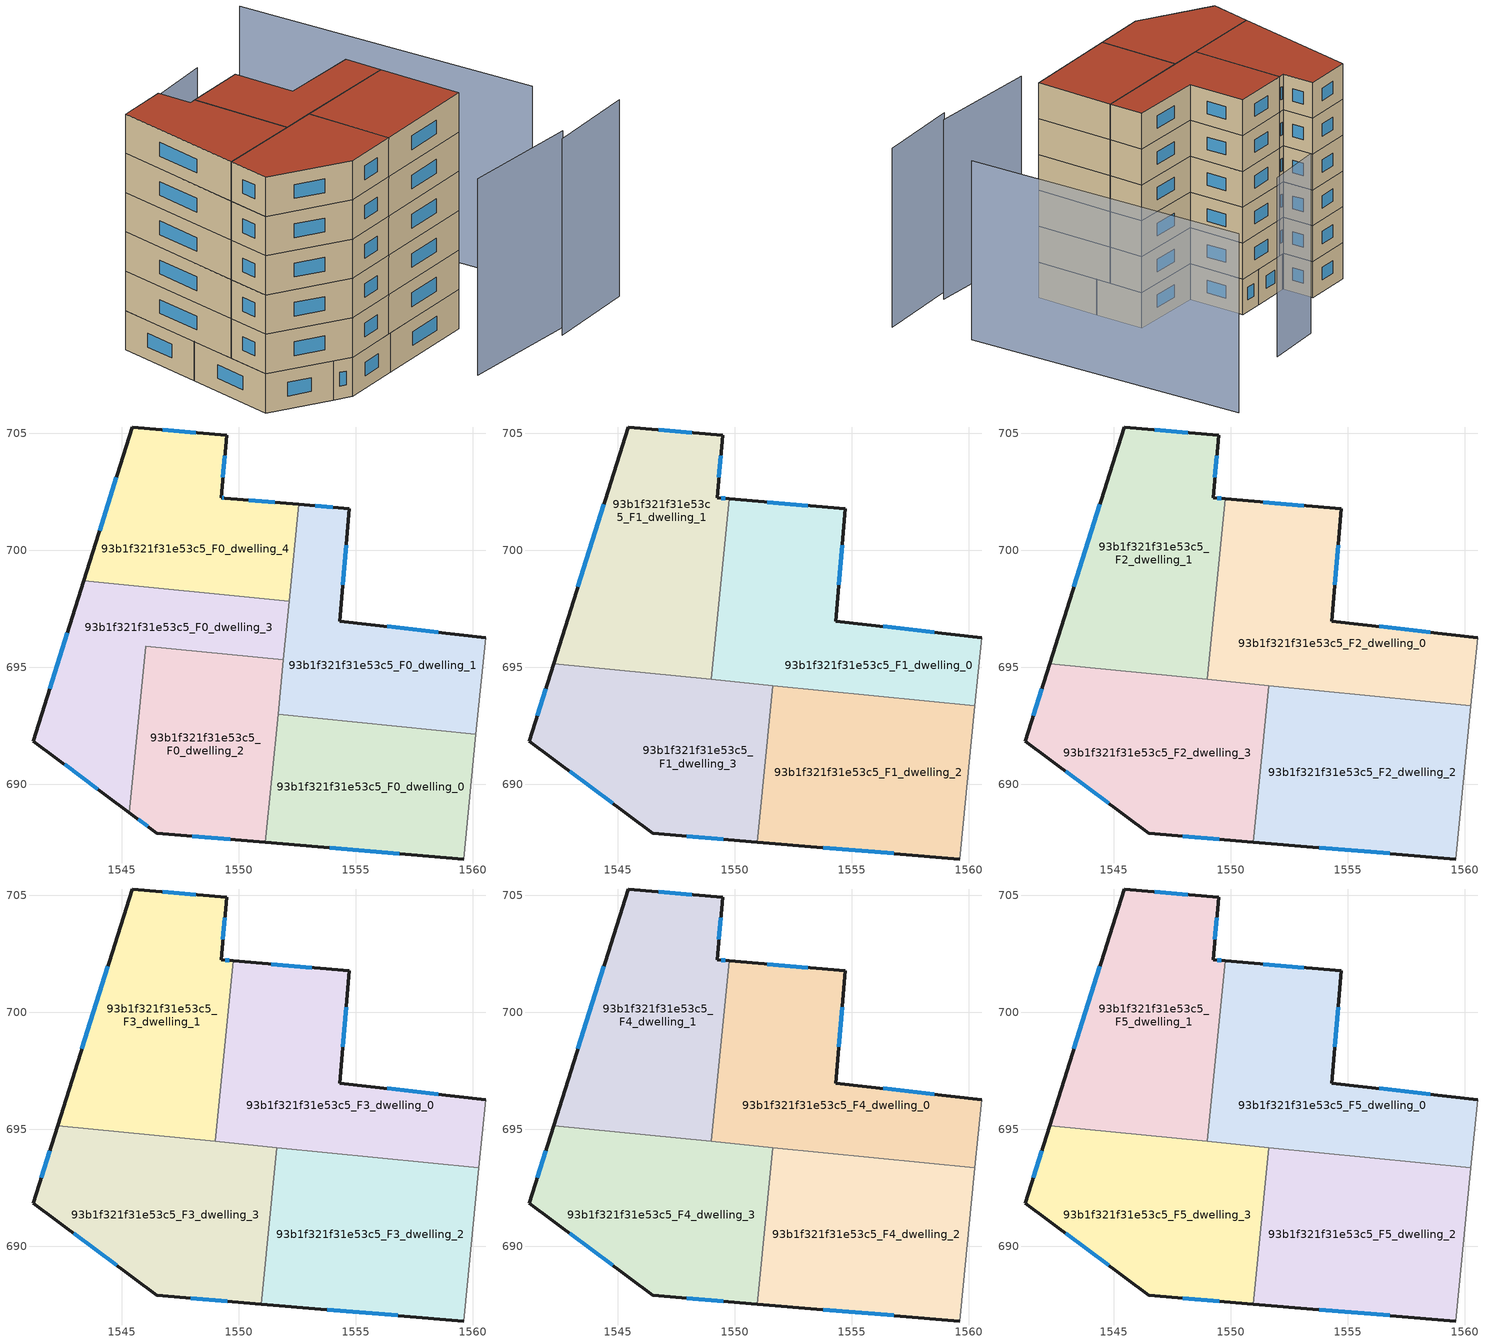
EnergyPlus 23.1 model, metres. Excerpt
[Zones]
93b1f321f31e53c5_F0_dwelling_0
 floor ground (EU_floor_Construction): 1560.13,692.15 1559.6,686.82 1551.13,687.53 1551.68,693 z0
 wall outside (EU_wall_Construction): 1551.13,687.53 1559.6,686.82 z0:3
 wall to 93b1f321f31e53c5_F0_dwelling_1 (EU_wall_Construction): 1560.13,692.15 1551.68,693 z0:3
 wall adiabatic (EU_wall_Construction): 1559.6,686.82 1560.13,692.15 z0:3
 wall to 93b1f321f31e53c5_F0_dwelling_2 (EU_wall_Construction): 1551.68,693 1551.13,687.53 z0:3
 window (EU_Window_Construction): 1553.89,687.3 1556.85,687.05 z0.98:2.02
 ceiling adiabatic (EU_roof_Construction): 1559.6,686.82 1560.13,692.15 1551.68,693 1551.13,687.53 z3
93b1f321f31e53c5_F0_dwelling_1
 floor ground (EU_floor_Construction): 1560.54,696.26 1560.13,692.15 1551.68,693 1552.57,701.96 1554.72,701.78 1554.3,696.99 z0
 wall outside (EU_wall_Construction): 1560.54,696.26 1554.3,696.99 1554.72,701.78 1552.57,701.96 z0:3
 wall adiabatic (EU_wall_Construction): 1560.13,692.15 1560.54,696.26 z0:3
 wall to 93b1f321f31e53c5_F0_dwelling_4 (EU_wall_Construction): 1552.57,701.96 1552.16,697.82 z0:3
 wall to 93b1f321f31e53c5_F0_dwelling_3 (EU_wall_Construction): 1552.16,697.83 1551.91,695.33 z0:3
 wall to 93b1f321f31e53c5_F0_dwelling_2 (EU_wall_Construction): 1551.91,695.33 1551.67,693 z0:3
 window (EU_Window_Construction): 1554.02,701.84 1553.27,701.9 / 1554.44,698.54 1554.59,700.22 / 1558.51,696.5 1556.33,696.75 z0.98:2.02
 ceiling adiabatic (EU_roof_Construction): 1560.13,692.15 1560.25,693.37 1551.8,694.21 1551.68,693 z3
93b1f321f31e53c5_F0_dwelling_2
 floor ground (EU_floor_Construction): 1551.91,695.33 1551.13,687.53 1546.49,687.92 1545.31,688.8 1546.02,695.91 z0
 wall outside (EU_wall_Construction): 1545.31,688.8 1546.49,687.92 1551.13,687.53 z0:3
 wall to 93b1f321f31e53c5_F0_dwelling_3 (EU_wall_Construction): 1551.91,695.33 1546.02,695.91 1545.31,688.8 z0:3
 window (EU_Window_Construction): 1545.69,688.51 1546.11,688.2 / 1548,687.79 1549.62,687.65 z0.98:2.02
93b1f321f31e53c5_F0_dwelling_3
 floor ground (EU_floor_Construction): 1552.16,697.83 1551.91,695.33 1546.02,695.91 1545.31,688.8 1541.22,691.86 1543.38,698.7 z0
 wall outside (EU_wall_Construction): 1543.38,698.7 1541.22,691.86 1545.31,688.8 z0:3
 wall to 93b1f321f31e53c5_F0_dwelling_4 (EU_wall_Construction): 1552.16,697.83 1543.38,698.7 z0:3
 window (EU_Window_Construction): 1542.55,690.86 1543.98,689.79 / 1542.68,696.47 1541.92,694.08 z0.98:2.02
93b1f321f31e53c5_F0_dwelling_4
 floor ground (EU_floor_Construction): 1549.48,704.92 1549.24,702.25 1549.4,702.24 1552.57,701.96 1552.16,697.83 1543.38,698.7 1545.44,705.28 z0
 wall outside (EU_wall_Construction): 1552.57,701.96 1549.4,702.24 1549.24,702.25 1549.48,704.92 1545.44,705.28 1543.38,698.7 z0:3
 window (EU_Window_Construction): 1551.54,702.05 1550.43,702.15 / 1544.77,703.14 1544.05,700.84 / 1548.17,705.04 1546.76,705.16 / 1549.32,703.12 1549.4,704.06 / 1549.35,702.25 1549.29,702.25 z0.98:2.02
93b1f321f31e53c5_F1_dwelling_0
 floor to 93b1f321f31e53c5_F0_dwelling_1 (EU_floor_Construction): 1560.54,696.26 1560.25,693.37 1551.8,694.21 1552.57,701.96 1554.72,701.78 1554.3,696.99 z3
 floor to 93b1f321f31e53c5_F0_dwelling_4 (EU_floor_Construction): 1552.57,701.96 1552.16,697.83 1549.35,698.1 1549.76,702.21 z3
 floor to 93b1f321f31e53c5_F0_dwelling_3 (EU_floor_Construction): 1552.16,697.83 1551.91,695.33 1549.1,695.6 1549.35,698.1 z3
 floor to 93b1f321f31e53c5_F0_dwelling_2 (EU_floor_Construction): 1551.91,695.33 1551.8,694.21 1548.99,694.49 1549.1,695.6 z3
 wall outside (EU_wall_Construction): 1560.54,696.26 1554.3,696.99 1554.72,701.78 1549.76,702.21 z3:6
 wall adiabatic (EU_wall_Construction): 1560.26,693.37 1560.54,696.26 z3:6
 wall to 93b1f321f31e53c5_F1_dwelling_1 (EU_wall_Construction): 1549.76,702.21 1548.99,694.49 z3:6
 wall to 93b1f321f31e53c5_F1_dwelling_2 (EU_wall_Construction): 1551.62,694.23 1560.26,693.37 z3:6
 wall to 93b1f321f31e53c5_F1_dwelling_3 (EU_wall_Construction): 1548.99,694.49 1551.62,694.23 z3:6
 window (EU_Window_Construction): 1553.11,701.92 1551.37,702.07 / 1554.44,698.54 1554.59,700.22 / 1558.51,696.5 1556.33,696.75 z3.98:5.02
93b1f321f31e53c5_F1_dwelling_1
 floor to 93b1f321f31e53c5_F0_dwelling_4 (EU_floor_Construction): 1549.48,704.92 1549.24,702.25 1549.4,702.24 1549.76,702.21 1549.35,698.1 1543.38,698.7 1545.44,705.28 z3
 floor to 93b1f321f31e53c5_F0_dwelling_3 (EU_floor_Construction): 1549.35,698.1 1549.1,695.6 1546.02,695.91 1545.91,694.79 1542.26,695.16 1543.38,698.7 z3
 floor to 93b1f321f31e53c5_F0_dwelling_2 (EU_floor_Construction): 1549.1,695.6 1548.99,694.49 1545.91,694.79 1546.02,695.91 z3
 wall outside (EU_wall_Construction): 1549.76,702.21 1549.24,702.25 1549.48,704.92 1545.44,705.28 1542.26,695.16 z3:6
 wall to 93b1f321f31e53c5_F1_dwelling_3 (EU_wall_Construction): 1542.26,695.16 1548.99,694.49 z3:6
 window (EU_Window_Construction): 1544.41,701.98 1543.3,698.45 / 1548.17,705.04 1546.76,705.16 / 1549.32,703.12 1549.4,704.06 / 1549.59,702.22 1549.41,702.24 z3.98:5.02
93b1f321f31e53c5_F1_dwelling_2
 floor to 93b1f321f31e53c5_F0_dwelling_2 (EU_floor_Construction): 1551.79,694.21 1551.13,687.53 1550.96,687.54 1551.62,694.23 z3
 floor adiabatic (EU_floor_Construction): 1560.26,693.37 1559.6,686.82 1550.96,687.54 1551.13,687.53 1551.79,694.21 z3
 wall outside (EU_wall_Construction): 1550.96,687.54 1559.6,686.82 z3:6
 wall to 93b1f321f31e53c5_F1_dwelling_3 (EU_wall_Construction): 1551.62,694.23 1550.96,687.54 z3:6
 wall adiabatic (EU_wall_Construction): 1559.6,686.82 1560.26,693.37 z3:6
 window (EU_Window_Construction): 1553.77,687.3 1556.79,687.05 z3.98:5.02
93b1f321f31e53c5_F1_dwelling_3
 floor to 93b1f321f31e53c5_F0_dwelling_2 (EU_floor_Construction): 1551.62,694.23 1550.96,687.54 1546.49,687.92 1545.31,688.8 1545.91,694.79 z3
 floor to 93b1f321f31e53c5_F0_dwelling_3 (EU_floor_Construction): 1545.91,694.79 1545.31,688.8 1541.22,691.86 1542.26,695.16 z3
 wall outside (EU_wall_Construction): 1542.26,695.16 1541.22,691.86 1546.49,687.92 1550.96,687.54 z3:6
 window (EU_Window_Construction): 1542.94,690.57 1544.78,689.2 / 1541.92,694.08 1541.56,692.93 / 1547.94,687.79 1549.5,687.66 z3.98:5.02
93b1f321f31e53c5_F2_dwelling_0
 floor to 93b1f321f31e53c5_F1_dwelling_0 (EU_floor_Construction): 1554.72,701.78 1554.3,696.99 1560.54,696.26 1560.26,693.37 1548.99,694.49 1549.76,702.21 z6
 wall outside (EU_wall_Construction): 1560.54,696.26 1554.3,696.99 1554.72,701.78 1549.76,702.21 z6:9
 wall adiabatic (EU_wall_Construction): 1560.26,693.37 1560.54,696.26 z6:9
 wall to 93b1f321f31e53c5_F2_dwelling_1 (EU_wall_Construction): 1549.76,702.21 1548.99,694.49 z6:9
 wall to 93b1f321f31e53c5_F2_dwelling_2 (EU_wall_Construction): 1551.62,694.23 1560.26,693.37 z6:9
 wall to 93b1f321f31e53c5_F2_dwelling_3 (EU_wall_Construction): 1548.99,694.49 1551.62,694.23 z6:9
 window (EU_Window_Construction): 1553.11,701.92 1551.37,702.07 / 1554.44,698.54 1554.59,700.22 / 1558.51,696.5 1556.33,696.75 z6.98:8.02
93b1f321f31e53c5_F2_dwelling_1
 floor to 93b1f321f31e53c5_F1_dwelling_1 (EU_floor_Construction): 1549.48,704.92 1549.24,702.25 1549.76,702.21 1548.99,694.49 1542.26,695.16 1545.44,705.28 z6
 wall outside (EU_wall_Construction): 1549.76,702.21 1549.24,702.25 1549.48,704.92 1545.44,705.28 1542.26,695.16 z6:9
 wall to 93b1f321f31e53c5_F2_dwelling_3 (EU_wall_Construction): 1542.26,695.16 1548.99,694.49 z6:9
 window (EU_Window_Construction): 1544.41,701.98 1543.3,698.45 / 1548.17,705.04 1546.76,705.16 / 1549.32,703.12 1549.4,704.06 / 1549.59,702.22 1549.41,702.24 z6.98:8.02
93b1f321f31e53c5_F2_dwelling_2
 floor to 93b1f321f31e53c5_F1_dwelling_2 (EU_floor_Construction): 1560.26,693.37 1559.6,686.82 1550.96,687.54 1551.62,694.23 z6
 wall outside (EU_wall_Construction): 1550.96,687.54 1559.6,686.82 z6:9
 wall to 93b1f321f31e53c5_F2_dwelling_3 (EU_wall_Construction): 1551.62,694.23 1550.96,687.54 z6:9
 wall adiabatic (EU_wall_Construction): 1559.6,686.82 1560.26,693.37 z6:9
 window (EU_Window_Construction): 1553.77,687.3 1556.79,687.05 z6.98:8.02
93b1f321f31e53c5_F2_dwelling_3
 floor to 93b1f321f31e53c5_F1_dwelling_3 (EU_floor_Construction): 1551.62,694.23 1550.96,687.54 1546.49,687.92 1541.22,691.86 1542.26,695.16 z6
 wall outside (EU_wall_Construction): 1542.26,695.16 1541.22,691.86 1546.49,687.92 1550.96,687.54 z6:9
 window (EU_Window_Construction): 1542.94,690.57 1544.78,689.2 / 1541.92,694.08 1541.56,692.93 / 1547.94,687.79 1549.5,687.66 z6.98:8.02
93b1f321f31e53c5_F3_dwelling_0
 floor to 93b1f321f31e53c5_F2_dwelling_0 (EU_floor_Construction): 1554.72,701.78 1554.3,696.99 1560.54,696.26 1560.26,693.37 1548.99,694.49 1549.76,702.21 z9
 wall outside (EU_wall_Construction): 1560.54,696.26 1554.3,696.99 1554.72,701.78 1549.76,702.21 z9:12
 wall adiabatic (EU_wall_Construction): 1560.26,693.37 1560.54,696.26 z9:12
 wall to 93b1f321f31e53c5_F3_dwelling_1 (EU_wall_Construction): 1549.76,702.21 1548.99,694.49 z9:12
 wall to 93b1f321f31e53c5_F3_dwelling_2 (EU_wall_Construction): 1551.62,694.23 1560.26,693.37 z9:12
 wall to 93b1f321f31e53c5_F3_dwelling_3 (EU_wall_Construction): 1548.99,694.49 1551.62,694.23 z9:12
 window (EU_Window_Construction): 1553.11,701.92 1551.37,702.07 / 1554.44,698.54 1554.59,700.22 / 1558.51,696.5 1556.33,696.75 z9.98:11.02
93b1f321f31e53c5_F3_dwelling_1
 floor to 93b1f321f31e53c5_F2_dwelling_1 (EU_floor_Construction): 1549.48,704.92 1549.24,702.25 1549.76,702.21 1548.99,694.49 1542.26,695.16 1545.44,705.28 z9
 wall outside (EU_wall_Construction): 1549.76,702.21 1549.24,702.25 1549.48,704.92 1545.44,705.28 1542.26,695.16 z9:12
 wall to 93b1f321f31e53c5_F3_dwelling_3 (EU_wall_Construction): 1542.26,695.16 1548.99,694.49 z9:12
 window (EU_Window_Construction): 1544.41,701.98 1543.3,698.45 / 1548.17,705.04 1546.76,705.16 / 1549.32,703.12 1549.4,704.06 / 1549.59,702.22 1549.41,702.24 z9.98:11.02
93b1f321f31e53c5_F3_dwelling_2
 floor to 93b1f321f31e53c5_F2_dwelling_2 (EU_floor_Construction): 1560.26,693.37 1559.6,686.82 1550.96,687.54 1551.62,694.23 z9
 wall outside (EU_wall_Construction): 1550.96,687.54 1559.6,686.82 z9:12
 wall to 93b1f321f31e53c5_F3_dwelling_3 (EU_wall_Construction): 1551.62,694.23 1550.96,687.54 z9:12
 wall adiabatic (EU_wall_Construction): 1559.6,686.82 1560.26,693.37 z9:12
 window (EU_Window_Construction): 1553.77,687.3 1556.79,687.05 z9.98:11.02
93b1f321f31e53c5_F3_dwelling_3
 floor to 93b1f321f31e53c5_F2_dwelling_3 (EU_floor_Construction): 1551.62,694.23 1550.96,687.54 1546.49,687.92 1541.22,691.86 1542.26,695.16 z9
 wall outside (EU_wall_Construction): 1542.26,695.16 1541.22,691.86 1546.49,687.92 1550.96,687.54 z9:12
 window (EU_Window_Construction): 1542.94,690.57 1544.78,689.2 / 1541.92,694.08 1541.56,692.93 / 1547.94,687.79 1549.5,687.66 z9.98:11.02
93b1f321f31e53c5_F4_dwelling_0
 floor to 93b1f321f31e53c5_F3_dwelling_0 (EU_floor_Construction): 1554.72,701.78 1554.3,696.99 1560.54,696.26 1560.26,693.37 1548.99,694.49 1549.76,702.21 z12
 wall outside (EU_wall_Construction): 1560.54,696.26 1554.3,696.99 1554.72,701.78 1549.76,702.21 z12:15
 wall adiabatic (EU_wall_Construction): 1560.26,693.37 1560.54,696.26 z12:15
 wall to 93b1f321f31e53c5_F4_dwelling_1 (EU_wall_Construction): 1549.76,702.21 1548.99,694.49 z12:15
 wall to 93b1f321f31e53c5_F4_dwelling_2 (EU_wall_Construction): 1551.62,694.23 1560.26,693.37 z12:15
 wall to 93b1f321f31e53c5_F4_dwelling_3 (EU_wall_Construction): 1548.99,694.49 1551.62,694.23 z12:15
 window (EU_Window_Construction): 1553.11,701.92 1551.37,702.07 / 1554.44,698.54 1554.59,700.22 / 1558.51,696.5 1556.33,696.75 z12.98:14.02
93b1f321f31e53c5_F4_dwelling_1
 floor to 93b1f321f31e53c5_F3_dwelling_1 (EU_floor_Construction): 1549.48,704.92 1549.24,702.25 1549.76,702.21 1548.99,694.49 1542.26,695.16 1545.44,705.28 z12
 wall outside (EU_wall_Construction): 1549.76,702.21 1549.24,702.25 1549.48,704.92 1545.44,705.28 1542.26,695.16 z12:15
 wall to 93b1f321f31e53c5_F4_dwelling_3 (EU_wall_Construction): 1542.26,695.16 1548.99,694.49 z12:15
 window (EU_Window_Construction): 1544.41,701.98 1543.3,698.45 / 1548.17,705.04 1546.76,705.16 / 1549.32,703.12 1549.4,704.06 / 1549.59,702.22 1549.41,702.24 z12.98:14.02
93b1f321f31e53c5_F4_dwelling_2
 floor to 93b1f321f31e53c5_F3_dwelling_2 (EU_floor_Construction): 1560.26,693.37 1559.6,686.82 1550.96,687.54 1551.62,694.23 z12
 wall outside (EU_wall_Construction): 1550.96,687.54 1559.6,686.82 z12:15
 wall to 93b1f321f31e53c5_F4_dwelling_3 (EU_wall_Construction): 1551.62,694.23 1550.96,687.54 z12:15
 wall adiabatic (EU_wall_Construction): 1559.6,686.82 1560.26,693.37 z12:15
 window (EU_Window_Construction): 1553.77,687.3 1556.79,687.05 z12.98:14.02
93b1f321f31e53c5_F4_dwelling_3
 floor to 93b1f321f31e53c5_F3_dwelling_3 (EU_floor_Construction): 1551.62,694.23 1550.96,687.54 1546.49,687.92 1541.22,691.86 1542.26,695.16 z12
 wall outside (EU_wall_Construction): 1542.26,695.16 1541.22,691.86 1546.49,687.92 1550.96,687.54 z12:15
 window (EU_Window_Construction): 1542.94,690.57 1544.78,689.2 / 1541.92,694.08 1541.56,692.93 / 1547.94,687.79 1549.5,687.66 z12.98:14.02
93b1f321f31e53c5_F5_dwelling_0
 floor to 93b1f321f31e53c5_F4_dwelling_0 (EU_floor_Construction): 1554.72,701.78 1554.3,696.99 1560.54,696.26 1560.26,693.37 1548.99,694.49 1549.76,702.21 z15
 wall outside (EU_wall_Construction): 1560.54,696.26 1554.3,696.99 1554.72,701.78 1549.76,702.21 z15:18
 wall adiabatic (EU_wall_Construction): 1560.26,693.37 1560.54,696.26 z15:18
 wall to 93b1f321f31e53c5_F5_dwelling_1 (EU_wall_Construction): 1549.76,702.21 1548.99,694.49 z15:18
 wall to 93b1f321f31e53c5_F5_dwelling_2 (EU_wall_Construction): 1551.62,694.23 1560.26,693.37 z15:18
 wall to 93b1f321f31e53c5_F5_dwelling_3 (EU_wall_Construction): 1548.99,694.49 1551.62,694.23 z15:18
 window (EU_Window_Construction): 1553.11,701.92 1551.37,702.07 / 1554.44,698.54 1554.59,700.22 / 1558.51,696.5 1556.33,696.75 z15.98:17.02
 roof outside (EU_roof_Construction): 1560.26,693.37 1560.54,696.26 1554.3,696.99 1554.72,701.78 1549.76,702.21 1548.99,694.49 z18
93b1f321f31e53c5_F5_dwelling_1
 floor to 93b1f321f31e53c5_F4_dwelling_1 (EU_floor_Construction): 1549.48,704.92 1549.24,702.25 1549.76,702.21 1548.99,694.49 1542.26,695.16 1545.44,705.28 z15
 wall outside (EU_wall_Construction): 1549.76,702.21 1549.24,702.25 1549.48,704.92 1545.44,705.28 1542.26,695.16 z15:18
 wall to 93b1f321f31e53c5_F5_dwelling_3 (EU_wall_Construction): 1542.26,695.16 1548.99,694.49 z15:18
 window (EU_Window_Construction): 1544.41,701.98 1543.3,698.45 / 1548.17,705.04 1546.76,705.16 / 1549.32,703.12 1549.4,704.06 / 1549.59,702.22 1549.41,702.24 z15.98:17.02
 roof outside (EU_roof_Construction): 1548.99,694.49 1549.76,702.21 1549.24,702.25 1549.48,704.92 1545.44,705.28 1542.26,695.16 z18
93b1f321f31e53c5_F5_dwelling_2
 floor to 93b1f321f31e53c5_F4_dwelling_2 (EU_floor_Construction): 1560.26,693.37 1559.6,686.82 1550.96,687.54 1551.62,694.23 z15
 wall outside (EU_wall_Construction): 1550.96,687.54 1559.6,686.82 z15:18
 wall to 93b1f321f31e53c5_F5_dwelling_3 (EU_wall_Construction): 1551.62,694.23 1550.96,687.54 z15:18
 wall adiabatic (EU_wall_Construction): 1559.6,686.82 1560.26,693.37 z15:18
 window (EU_Window_Construction): 1553.77,687.3 1556.79,687.05 z15.98:17.02
 roof outside (EU_roof_Construction): 1559.6,686.82 1560.26,693.37 1551.62,694.23 1550.96,687.54 z18
93b1f321f31e53c5_F5_dwelling_3
 floor to 93b1f321f31e53c5_F4_dwelling_3 (EU_floor_Construction): 1551.62,694.23 1550.96,687.54 1546.49,687.92 1541.22,691.86 1542.26,695.16 z15
 wall outside (EU_wall_Construction): 1542.26,695.16 1541.22,691.86 1546.49,687.92 1550.96,687.54 z15:18
 window (EU_Window_Construction): 1542.94,690.57 1544.78,689.2 / 1541.92,694.08 1541.56,692.93 / 1547.94,687.79 1549.5,687.66 z15.98:17.02
 roof outside (EU_roof_Construction): 1550.96,687.54 1551.62,694.23 1542.26,695.16 1541.22,691.86 1546.49,687.92 z18
shading: 1562.15,680.06 1569.54,679.67 / 1553.67,682.03 1563.28,680.64 / 1568.53,685.96 1570.07,709.94 / 1559.96,707.68 1555.05,707.84 z0:15
[Building]
EU S2 Campaign: North Axis=0; Terrain=City; Solar Distribution=FullExterior
[Site:Location]
Bologna: Latitude=44.5; Longitude=11.25; Time Zone=1; Elevation=37
[SizingPeriod:WeatherFileDays]
AnnualSizingPeriod: Begin Month=1; Begin Day of Month=1; End Month=12; End Day of Month=31; Day of Week for Start Day=Monday; Use Weather File Daylight Saving Period=No; Use Weather File Rain and Snow Indicators=No
[MATERIAL]
EU_InternalMass_Material: Roughness=MediumRough; Thickness=0.1; Conductivity=1; Density=1800; Specific Heat=900; Thermal Absorptance=0.9; Solar Absorptance=0.7; Visible Absorptance=0.7
[MATERIAL:NOMASS] Roughness=MediumRough; Thermal Absorptance=0.9; Solar Absorptance=0.7; Visible Absorptance=0.7
Name | Thermal Resistance
EU_wall_NoMass | 0.905828
EU_roof_NoMass | 0.37593
EU_floor_NoMass | 0.67114
[WINDOWMATERIAL:SIMPLEGLAZINGSYSTEM]
EU_Window_SimpleGlazing: UFactor=4.52486; Solar Heat Gain Coefficient=0.85; Visible Transmittance=0.85
[CONSTRUCTION]
EU_wall_Construction: EU_wall_NoMass
EU_roof_Construction: EU_roof_NoMass
EU_floor_Construction: EU_floor_NoMass
EU_Window_Construction: EU_Window_SimpleGlazing
EU_InternalMass_Construction: EU_InternalMass_Material
[ZONE] Type=1; Multiplier=1; Ceiling Height=autocalculate; Floor Area=autocalculate; Part of Total Floor Area=Yes
Name | Volume
93b1f321f31e53c5_F0_dwelling_0 | 138.496
93b1f321f31e53c5_F1_dwelling_0; 93b1f321f31e53c5_F2_dwelling_0; 93b1f321f31e53c5_F3_dwelling_0; 93b1f321f31e53c5_F4_dwelling_0; 93b1f321f31e53c5_F5_dwelling_0 | 173.102
93b1f321f31e53c5_F0_dwelling_1 | 138.478
93b1f321f31e53c5_F1_dwelling_1; 93b1f321f31e53c5_F2_dwelling_1; 93b1f321f31e53c5_F3_dwelling_1; 93b1f321f31e53c5_F4_dwelling_1; 93b1f321f31e53c5_F5_dwelling_1; 93b1f321f31e53c5_F1_dwelling_2; 93b1f321f31e53c5_F2_dwelling_2; 93b1f321f31e53c5_F3_dwelling_2; 93b1f321f31e53c5_F4_dwelling_2; 93b1f321f31e53c5_F5_dwelling_2 | 173.126
93b1f321f31e53c5_F0_dwelling_2; 93b1f321f31e53c5_F0_dwelling_3 | 138.483
93b1f321f31e53c5_F1_dwelling_3; 93b1f321f31e53c5_F2_dwelling_3; 93b1f321f31e53c5_F3_dwelling_3; 93b1f321f31e53c5_F4_dwelling_3; 93b1f321f31e53c5_F5_dwelling_3 | 173.11
93b1f321f31e53c5_F0_dwelling_4 | 138.497
[INTERNALMASS] Construction=EU_InternalMass_Construction
Name | Zone or ZoneList | Surface Area
93b1f321f31e53c5_F0_dwelling_0_EU_InternalMass | 93b1f321f31e53c5_F0_dwelling_0 | 46.1651
93b1f321f31e53c5_F0_dwelling_1_EU_InternalMass | 93b1f321f31e53c5_F0_dwelling_1 | 46.1627
93b1f321f31e53c5_F0_dwelling_2_EU_InternalMass | 93b1f321f31e53c5_F0_dwelling_2 | 46.1601
93b1f321f31e53c5_F0_dwelling_3_EU_InternalMass | 93b1f321f31e53c5_F0_dwelling_3 | 46.1613
93b1f321f31e53c5_F0_dwelling_4_EU_InternalMass | 93b1f321f31e53c5_F0_dwelling_4 | 46.1664
93b1f321f31e53c5_F1_dwelling_0_EU_InternalMass | 93b1f321f31e53c5_F1_dwelling_0 | 57.7007
93b1f321f31e53c5_F1_dwelling_1_EU_InternalMass | 93b1f321f31e53c5_F1_dwelling_1 | 57.709
93b1f321f31e53c5_F1_dwelling_2_EU_InternalMass | 93b1f321f31e53c5_F1_dwelling_2 | 57.709
93b1f321f31e53c5_F1_dwelling_3_EU_InternalMass | 93b1f321f31e53c5_F1_dwelling_3 | 57.706
93b1f321f31e53c5_F2_dwelling_0_EU_InternalMass | 93b1f321f31e53c5_F2_dwelling_0 | 57.7007
93b1f321f31e53c5_F2_dwelling_1_EU_InternalMass | 93b1f321f31e53c5_F2_dwelling_1 | 57.709
93b1f321f31e53c5_F2_dwelling_2_EU_InternalMass | 93b1f321f31e53c5_F2_dwelling_2 | 57.709
93b1f321f31e53c5_F2_dwelling_3_EU_InternalMass | 93b1f321f31e53c5_F2_dwelling_3 | 57.706
93b1f321f31e53c5_F3_dwelling_0_EU_InternalMass | 93b1f321f31e53c5_F3_dwelling_0 | 57.7007
93b1f321f31e53c5_F3_dwelling_1_EU_InternalMass | 93b1f321f31e53c5_F3_dwelling_1 | 57.709
93b1f321f31e53c5_F3_dwelling_2_EU_InternalMass | 93b1f321f31e53c5_F3_dwelling_2 | 57.709
93b1f321f31e53c5_F3_dwelling_3_EU_InternalMass | 93b1f321f31e53c5_F3_dwelling_3 | 57.706
93b1f321f31e53c5_F4_dwelling_0_EU_InternalMass | 93b1f321f31e53c5_F4_dwelling_0 | 57.7007
93b1f321f31e53c5_F4_dwelling_1_EU_InternalMass | 93b1f321f31e53c5_F4_dwelling_1 | 57.709
93b1f321f31e53c5_F4_dwelling_2_EU_InternalMass | 93b1f321f31e53c5_F4_dwelling_2 | 57.709
93b1f321f31e53c5_F4_dwelling_3_EU_InternalMass | 93b1f321f31e53c5_F4_dwelling_3 | 57.706
93b1f321f31e53c5_F5_dwelling_0_EU_InternalMass | 93b1f321f31e53c5_F5_dwelling_0 | 57.7007
93b1f321f31e53c5_F5_dwelling_1_EU_InternalMass | 93b1f321f31e53c5_F5_dwelling_1 | 57.709
93b1f321f31e53c5_F5_dwelling_2_EU_InternalMass | 93b1f321f31e53c5_F5_dwelling_2 | 57.709
93b1f321f31e53c5_F5_dwelling_3_EU_InternalMass | 93b1f321f31e53c5_F5_dwelling_3 | 57.706
[OTHEREQUIPMENT] Fuel Type=Electricity; Design Level Calculation Method=Watts/Area; Power per Zone Floor Area=1; Fraction Latent=0; Fraction Radiant=0; Fraction Lost=0; Carbon Dioxide Generation Rate=0; EndUse Subcategory=EU_Step8_InternalGains
Name | Zone or ZoneList or Space or SpaceList | Schedule
EU_Step8_InternalGain_93b1f321f31e53c5_F0_dwelling_0_f000 | 93b1f321f31e53c5_F0_dwelling_0 | EU_Step8_GainSchedule_93b1f321f31e53c5_F0_dwelling_0_f000
EU_Step8_InternalGain_93b1f321f31e53c5_F0_dwelling_1_f000 | 93b1f321f31e53c5_F0_dwelling_1 | EU_Step8_GainSchedule_93b1f321f31e53c5_F0_dwelling_1_f000
EU_Step8_InternalGain_93b1f321f31e53c5_F0_dwelling_2_f000 | 93b1f321f31e53c5_F0_dwelling_2 | EU_Step8_GainSchedule_93b1f321f31e53c5_F0_dwelling_2_f000
EU_Step8_InternalGain_93b1f321f31e53c5_F0_dwelling_3_f000 | 93b1f321f31e53c5_F0_dwelling_3 | EU_Step8_GainSchedule_93b1f321f31e53c5_F0_dwelling_3_f000
EU_Step8_InternalGain_93b1f321f31e53c5_F0_dwelling_4_f000 | 93b1f321f31e53c5_F0_dwelling_4 | EU_Step8_GainSchedule_93b1f321f31e53c5_F0_dwelling_4_f000
EU_Step8_InternalGain_93b1f321f31e53c5_F1_dwelling_0_f000 | 93b1f321f31e53c5_F1_dwelling_0 | EU_Step8_GainSchedule_93b1f321f31e53c5_F1_dwelling_0_f000
EU_Step8_InternalGain_93b1f321f31e53c5_F1_dwelling_1_f000 | 93b1f321f31e53c5_F1_dwelling_1 | EU_Step8_GainSchedule_93b1f321f31e53c5_F1_dwelling_1_f000
EU_Step8_InternalGain_93b1f321f31e53c5_F1_dwelling_2_f000 | 93b1f321f31e53c5_F1_dwelling_2 | EU_Step8_GainSchedule_93b1f321f31e53c5_F1_dwelling_2_f000
EU_Step8_InternalGain_93b1f321f31e53c5_F1_dwelling_3_f000 | 93b1f321f31e53c5_F1_dwelling_3 | EU_Step8_GainSchedule_93b1f321f31e53c5_F1_dwelling_3_f000
EU_Step8_InternalGain_93b1f321f31e53c5_F2_dwelling_0_f000 | 93b1f321f31e53c5_F2_dwelling_0 | EU_Step8_GainSchedule_93b1f321f31e53c5_F2_dwelling_0_f000
EU_Step8_InternalGain_93b1f321f31e53c5_F2_dwelling_1_f000 | 93b1f321f31e53c5_F2_dwelling_1 | EU_Step8_GainSchedule_93b1f321f31e53c5_F2_dwelling_1_f000
EU_Step8_InternalGain_93b1f321f31e53c5_F2_dwelling_2_f000 | 93b1f321f31e53c5_F2_dwelling_2 | EU_Step8_GainSchedule_93b1f321f31e53c5_F2_dwelling_2_f000
EU_Step8_InternalGain_93b1f321f31e53c5_F2_dwelling_3_f000 | 93b1f321f31e53c5_F2_dwelling_3 | EU_Step8_GainSchedule_93b1f321f31e53c5_F2_dwelling_3_f000
EU_Step8_InternalGain_93b1f321f31e53c5_F3_dwelling_0_f000 | 93b1f321f31e53c5_F3_dwelling_0 | EU_Step8_GainSchedule_93b1f321f31e53c5_F3_dwelling_0_f000
EU_Step8_InternalGain_93b1f321f31e53c5_F3_dwelling_1_f000 | 93b1f321f31e53c5_F3_dwelling_1 | EU_Step8_GainSchedule_93b1f321f31e53c5_F3_dwelling_1_f000
EU_Step8_InternalGain_93b1f321f31e53c5_F3_dwelling_2_f000 | 93b1f321f31e53c5_F3_dwelling_2 | EU_Step8_GainSchedule_93b1f321f31e53c5_F3_dwelling_2_f000
EU_Step8_InternalGain_93b1f321f31e53c5_F3_dwelling_3_f000 | 93b1f321f31e53c5_F3_dwelling_3 | EU_Step8_GainSchedule_93b1f321f31e53c5_F3_dwelling_3_f000
EU_Step8_InternalGain_93b1f321f31e53c5_F4_dwelling_0_f000 | 93b1f321f31e53c5_F4_dwelling_0 | EU_Step8_GainSchedule_93b1f321f31e53c5_F4_dwelling_0_f000
EU_Step8_InternalGain_93b1f321f31e53c5_F4_dwelling_1_f000 | 93b1f321f31e53c5_F4_dwelling_1 | EU_Step8_GainSchedule_93b1f321f31e53c5_F4_dwelling_1_f000
EU_Step8_InternalGain_93b1f321f31e53c5_F4_dwelling_2_f000 | 93b1f321f31e53c5_F4_dwelling_2 | EU_Step8_GainSchedule_93b1f321f31e53c5_F4_dwelling_2_f000
EU_Step8_InternalGain_93b1f321f31e53c5_F4_dwelling_3_f000 | 93b1f321f31e53c5_F4_dwelling_3 | EU_Step8_GainSchedule_93b1f321f31e53c5_F4_dwelling_3_f000
EU_Step8_InternalGain_93b1f321f31e53c5_F5_dwelling_0_f000 | 93b1f321f31e53c5_F5_dwelling_0 | EU_Step8_GainSchedule_93b1f321f31e53c5_F5_dwelling_0_f000
EU_Step8_InternalGain_93b1f321f31e53c5_F5_dwelling_1_f000 | 93b1f321f31e53c5_F5_dwelling_1 | EU_Step8_GainSchedule_93b1f321f31e53c5_F5_dwelling_1_f000
EU_Step8_InternalGain_93b1f321f31e53c5_F5_dwelling_2_f000 | 93b1f321f31e53c5_F5_dwelling_2 | EU_Step8_GainSchedule_93b1f321f31e53c5_F5_dwelling_2_f000
EU_Step8_InternalGain_93b1f321f31e53c5_F5_dwelling_3_f000 | 93b1f321f31e53c5_F5_dwelling_3 | EU_Step8_GainSchedule_93b1f321f31e53c5_F5_dwelling_3_f000
[ZONEVENTILATION:DESIGNFLOWRATE] Schedule=EU_AlwaysOn; Design Flow Rate Calculation Method=AirChanges/Hour; Air Changes per Hour=0.73129; Ventilation Type=Natural; Fan Pressure Rise=0; Fan Total Efficiency=1; Constant Term Coefficient=1; Temperature Term Coefficient=0; Velocity Term Coefficient=0; Velocity Squared Term Coefficient=0; Minimum Indoor Temperature=-100; Maximum Indoor Temperature=100; Delta Temperature=-100; Minimum Outdoor Temperature=-100; Maximum Outdoor Temperature=100; Maximum Wind Speed=40
Name | Zone or ZoneList or Space or SpaceList
EU_ConstantAir_93b1f321f31e53c5_F0_dwelling_0 | 93b1f321f31e53c5_F0_dwelling_0
EU_ConstantAir_93b1f321f31e53c5_F0_dwelling_1 | 93b1f321f31e53c5_F0_dwelling_1
EU_ConstantAir_93b1f321f31e53c5_F0_dwelling_2 | 93b1f321f31e53c5_F0_dwelling_2
EU_ConstantAir_93b1f321f31e53c5_F0_dwelling_3 | 93b1f321f31e53c5_F0_dwelling_3
EU_ConstantAir_93b1f321f31e53c5_F0_dwelling_4 | 93b1f321f31e53c5_F0_dwelling_4
EU_ConstantAir_93b1f321f31e53c5_F1_dwelling_0 | 93b1f321f31e53c5_F1_dwelling_0
EU_ConstantAir_93b1f321f31e53c5_F1_dwelling_1 | 93b1f321f31e53c5_F1_dwelling_1
EU_ConstantAir_93b1f321f31e53c5_F1_dwelling_2 | 93b1f321f31e53c5_F1_dwelling_2
EU_ConstantAir_93b1f321f31e53c5_F1_dwelling_3 | 93b1f321f31e53c5_F1_dwelling_3
EU_ConstantAir_93b1f321f31e53c5_F2_dwelling_0 | 93b1f321f31e53c5_F2_dwelling_0
EU_ConstantAir_93b1f321f31e53c5_F2_dwelling_1 | 93b1f321f31e53c5_F2_dwelling_1
EU_ConstantAir_93b1f321f31e53c5_F2_dwelling_2 | 93b1f321f31e53c5_F2_dwelling_2
EU_ConstantAir_93b1f321f31e53c5_F2_dwelling_3 | 93b1f321f31e53c5_F2_dwelling_3
EU_ConstantAir_93b1f321f31e53c5_F3_dwelling_0 | 93b1f321f31e53c5_F3_dwelling_0
EU_ConstantAir_93b1f321f31e53c5_F3_dwelling_1 | 93b1f321f31e53c5_F3_dwelling_1
EU_ConstantAir_93b1f321f31e53c5_F3_dwelling_2 | 93b1f321f31e53c5_F3_dwelling_2
EU_ConstantAir_93b1f321f31e53c5_F3_dwelling_3 | 93b1f321f31e53c5_F3_dwelling_3
EU_ConstantAir_93b1f321f31e53c5_F4_dwelling_0 | 93b1f321f31e53c5_F4_dwelling_0
EU_ConstantAir_93b1f321f31e53c5_F4_dwelling_1 | 93b1f321f31e53c5_F4_dwelling_1
EU_ConstantAir_93b1f321f31e53c5_F4_dwelling_2 | 93b1f321f31e53c5_F4_dwelling_2
EU_ConstantAir_93b1f321f31e53c5_F4_dwelling_3 | 93b1f321f31e53c5_F4_dwelling_3
EU_ConstantAir_93b1f321f31e53c5_F5_dwelling_0 | 93b1f321f31e53c5_F5_dwelling_0
EU_ConstantAir_93b1f321f31e53c5_F5_dwelling_1 | 93b1f321f31e53c5_F5_dwelling_1
EU_ConstantAir_93b1f321f31e53c5_F5_dwelling_2 | 93b1f321f31e53c5_F5_dwelling_2
EU_ConstantAir_93b1f321f31e53c5_F5_dwelling_3 | 93b1f321f31e53c5_F5_dwelling_3
[HVACTEMPLATE:THERMOSTAT] Constant Heating Setpoint=20; Constant Cooling Setpoint=50
EU_HeatOnly_93b1f321f31e53c5_F0_dwelling_0; EU_HeatOnly_93b1f321f31e53c5_F0_dwelling_1; EU_HeatOnly_93b1f321f31e53c5_F0_dwelling_2; EU_HeatOnly_93b1f321f31e53c5_F0_dwelling_3; EU_HeatOnly_93b1f321f31e53c5_F0_dwelling_4; EU_HeatOnly_93b1f321f31e53c5_F1_dwelling_0; EU_HeatOnly_93b1f321f31e53c5_F1_dwelling_1; EU_HeatOnly_93b1f321f31e53c5_F1_dwelling_2; EU_HeatOnly_93b1f321f31e53c5_F1_dwelling_3; EU_HeatOnly_93b1f321f31e53c5_F2_dwelling_0; EU_HeatOnly_93b1f321f31e53c5_F2_dwelling_1; EU_HeatOnly_93b1f321f31e53c5_F2_dwelling_2; EU_HeatOnly_93b1f321f31e53c5_F2_dwelling_3; EU_HeatOnly_93b1f321f31e53c5_F3_dwelling_0; EU_HeatOnly_93b1f321f31e53c5_F3_dwelling_1; EU_HeatOnly_93b1f321f31e53c5_F3_dwelling_2; EU_HeatOnly_93b1f321f31e53c5_F3_dwelling_3; EU_HeatOnly_93b1f321f31e53c5_F4_dwelling_0; EU_HeatOnly_93b1f321f31e53c5_F4_dwelling_1; EU_HeatOnly_93b1f321f31e53c5_F4_dwelling_2; EU_HeatOnly_93b1f321f31e53c5_F4_dwelling_3; EU_HeatOnly_93b1f321f31e53c5_F5_dwelling_0; EU_HeatOnly_93b1f321f31e53c5_F5_dwelling_1; EU_HeatOnly_93b1f321f31e53c5_F5_dwelling_2; EU_HeatOnly_93b1f321f31e53c5_F5_dwelling_3
[HVACTEMPLATE:ZONE:IDEALLOADSAIRSYSTEM] System Availability Schedule=EU_AlwaysOn; Maximum Heating Supply Air Temperature=50; Minimum Cooling Supply Air Temperature=13; Maximum Heating Supply Air Humidity Ratio=0.0156; Minimum Cooling Supply Air Humidity Ratio=0.0077; Heating Limit=NoLimit; Cooling Limit=NoLimit; Heating Availability Schedule=EU_AlwaysOn; Cooling Availability Schedule=EU_CoolingOff; Dehumidification Control Type=ConstantSensibleHeatRatio; Cooling Sensible Heat Ratio=0.7; Dehumidification Setpoint=60; Humidification Control Type=None; Humidification Setpoint=30; Outdoor Air Method=None; Outdoor Air Flow Rate per Person=0.00944; Outdoor Air Flow Rate per Zone Floor Area=0; Outdoor Air Flow Rate per Zone=0; Demand Controlled Ventilation Type=None; Outdoor Air Economizer Type=NoEconomizer; Heat Recovery Type=None; Sensible Heat Recovery Effectiveness=0.7; Latent Heat Recovery Effectiveness=0.65
Name | Template Thermostat
93b1f321f31e53c5_F0_dwelling_0 | EU_HeatOnly_93b1f321f31e53c5_F0_dwelling_0
93b1f321f31e53c5_F0_dwelling_1 | EU_HeatOnly_93b1f321f31e53c5_F0_dwelling_1
93b1f321f31e53c5_F0_dwelling_2 | EU_HeatOnly_93b1f321f31e53c5_F0_dwelling_2
93b1f321f31e53c5_F0_dwelling_3 | EU_HeatOnly_93b1f321f31e53c5_F0_dwelling_3
93b1f321f31e53c5_F0_dwelling_4 | EU_HeatOnly_93b1f321f31e53c5_F0_dwelling_4
93b1f321f31e53c5_F1_dwelling_0 | EU_HeatOnly_93b1f321f31e53c5_F1_dwelling_0
93b1f321f31e53c5_F1_dwelling_1 | EU_HeatOnly_93b1f321f31e53c5_F1_dwelling_1
93b1f321f31e53c5_F1_dwelling_2 | EU_HeatOnly_93b1f321f31e53c5_F1_dwelling_2
93b1f321f31e53c5_F1_dwelling_3 | EU_HeatOnly_93b1f321f31e53c5_F1_dwelling_3
93b1f321f31e53c5_F2_dwelling_0 | EU_HeatOnly_93b1f321f31e53c5_F2_dwelling_0
93b1f321f31e53c5_F2_dwelling_1 | EU_HeatOnly_93b1f321f31e53c5_F2_dwelling_1
93b1f321f31e53c5_F2_dwelling_2 | EU_HeatOnly_93b1f321f31e53c5_F2_dwelling_2
93b1f321f31e53c5_F2_dwelling_3 | EU_HeatOnly_93b1f321f31e53c5_F2_dwelling_3
93b1f321f31e53c5_F3_dwelling_0 | EU_HeatOnly_93b1f321f31e53c5_F3_dwelling_0
93b1f321f31e53c5_F3_dwelling_1 | EU_HeatOnly_93b1f321f31e53c5_F3_dwelling_1
93b1f321f31e53c5_F3_dwelling_2 | EU_HeatOnly_93b1f321f31e53c5_F3_dwelling_2
93b1f321f31e53c5_F3_dwelling_3 | EU_HeatOnly_93b1f321f31e53c5_F3_dwelling_3
93b1f321f31e53c5_F4_dwelling_0 | EU_HeatOnly_93b1f321f31e53c5_F4_dwelling_0
93b1f321f31e53c5_F4_dwelling_1 | EU_HeatOnly_93b1f321f31e53c5_F4_dwelling_1
93b1f321f31e53c5_F4_dwelling_2 | EU_HeatOnly_93b1f321f31e53c5_F4_dwelling_2
93b1f321f31e53c5_F4_dwelling_3 | EU_HeatOnly_93b1f321f31e53c5_F4_dwelling_3
93b1f321f31e53c5_F5_dwelling_0 | EU_HeatOnly_93b1f321f31e53c5_F5_dwelling_0
93b1f321f31e53c5_F5_dwelling_1 | EU_HeatOnly_93b1f321f31e53c5_F5_dwelling_1
93b1f321f31e53c5_F5_dwelling_2 | EU_HeatOnly_93b1f321f31e53c5_F5_dwelling_2
93b1f321f31e53c5_F5_dwelling_3 | EU_HeatOnly_93b1f321f31e53c5_F5_dwelling_3
[SIZING:ZONE] Zone Cooling Design Supply Air Temperature Input Method=SupplyAirTemperature; Zone Cooling Design Supply Air Temperature=13; Zone Heating Design Supply Air Temperature Input Method=SupplyAirTemperature; Zone Heating Design Supply Air Temperature=50; Zone Cooling Design Supply Air Humidity Ratio=0.008; Zone Heating Design Supply Air Humidity Ratio=0.008; Cooling Design Air Flow Method=DesignDay; Cooling Design Air Flow Rate=0; Cooling Minimum Air Flow per Zone Floor Area=0.000762; Cooling Minimum Air Flow=0; Cooling Minimum Air Flow Fraction=0.2; Heating Design Air Flow Method=DesignDay; Heating Design Air Flow Rate=0; Heating Maximum Air Flow per Zone Floor Area=0.002032; Heating Maximum Air Flow=0.141576; Heating Maximum Air Flow Fraction=0.3; Account for Dedicated Outdoor Air System=No; Dedicated Outdoor Air System Control Strategy=NeutralSupplyAir; Dedicated Outdoor Air Low Setpoint Temperature for Design=autosize; Dedicated Outdoor Air High Setpoint Temperature for Design=autosize; Zone Load Sizing Method=Sensible Load Only No Latent Load; Zone Latent Cooling Design Supply Air Humidity Ratio Input Method=HumidityRatioDifference; Zone Cooling Design Supply Air Humidity Ratio Difference=0.005; Zone Latent Heating Design Supply Air Humidity Ratio Input Method=HumidityRatioDifference; Zone Humidification Design Supply Air Humidity Ratio Difference=0.005
93b1f321f31e53c5_F0_dwelling_0; 93b1f321f31e53c5_F0_dwelling_1; 93b1f321f31e53c5_F0_dwelling_2; 93b1f321f31e53c5_F0_dwelling_3; 93b1f321f31e53c5_F0_dwelling_4; 93b1f321f31e53c5_F1_dwelling_0; 93b1f321f31e53c5_F1_dwelling_1; 93b1f321f31e53c5_F1_dwelling_2; 93b1f321f31e53c5_F1_dwelling_3; 93b1f321f31e53c5_F2_dwelling_0; 93b1f321f31e53c5_F2_dwelling_1; 93b1f321f31e53c5_F2_dwelling_2; 93b1f321f31e53c5_F2_dwelling_3; 93b1f321f31e53c5_F3_dwelling_0; 93b1f321f31e53c5_F3_dwelling_1; 93b1f321f31e53c5_F3_dwelling_2; 93b1f321f31e53c5_F3_dwelling_3; 93b1f321f31e53c5_F4_dwelling_0; 93b1f321f31e53c5_F4_dwelling_1; 93b1f321f31e53c5_F4_dwelling_2; 93b1f321f31e53c5_F4_dwelling_3; 93b1f321f31e53c5_F5_dwelling_0; 93b1f321f31e53c5_F5_dwelling_1; 93b1f321f31e53c5_F5_dwelling_2; 93b1f321f31e53c5_F5_dwelling_3
[SCHEDULE:CONSTANT]
Name | Hourly Value
EU_AlwaysOn | 1
EU_CoolingOff | 0
[SCHEDULE:FILE] Column Number=1; Rows to Skip at Top=0; Number of Hours of Data=8760; Column Separator=Comma; Interpolate to Timestep=No; Minutes per Item=60; Adjust Schedule for Daylight Savings=Yes
Name | File
EU_Step8_GainSchedule_93b1f321f31e53c5_F0_dwelling_0_f000 | ../../schedules/93b1f321f31e53c5/93b1f321f31e53c5_F0_dwelling_0_f000_gain.csv
EU_Step8_GainSchedule_93b1f321f31e53c5_F0_dwelling_1_f000 | ../../schedules/93b1f321f31e53c5/93b1f321f31e53c5_F0_dwelling_1_f000_gain.csv
EU_Step8_GainSchedule_93b1f321f31e53c5_F0_dwelling_2_f000 | ../../schedules/93b1f321f31e53c5/93b1f321f31e53c5_F0_dwelling_2_f000_gain.csv
EU_Step8_GainSchedule_93b1f321f31e53c5_F0_dwelling_3_f000 | ../../schedules/93b1f321f31e53c5/93b1f321f31e53c5_F0_dwelling_3_f000_gain.csv
EU_Step8_GainSchedule_93b1f321f31e53c5_F0_dwelling_4_f000 | ../../schedules/93b1f321f31e53c5/93b1f321f31e53c5_F0_dwelling_4_f000_gain.csv
EU_Step8_GainSchedule_93b1f321f31e53c5_F1_dwelling_0_f000 | ../../schedules/93b1f321f31e53c5/93b1f321f31e53c5_F1_dwelling_0_f000_gain.csv
EU_Step8_GainSchedule_93b1f321f31e53c5_F1_dwelling_1_f000 | ../../schedules/93b1f321f31e53c5/93b1f321f31e53c5_F1_dwelling_1_f000_gain.csv
EU_Step8_GainSchedule_93b1f321f31e53c5_F1_dwelling_2_f000 | ../../schedules/93b1f321f31e53c5/93b1f321f31e53c5_F1_dwelling_2_f000_gain.csv
EU_Step8_GainSchedule_93b1f321f31e53c5_F1_dwelling_3_f000 | ../../schedules/93b1f321f31e53c5/93b1f321f31e53c5_F1_dwelling_3_f000_gain.csv
EU_Step8_GainSchedule_93b1f321f31e53c5_F2_dwelling_0_f000 | ../../schedules/93b1f321f31e53c5/93b1f321f31e53c5_F2_dwelling_0_f000_gain.csv
EU_Step8_GainSchedule_93b1f321f31e53c5_F2_dwelling_1_f000 | ../../schedules/93b1f321f31e53c5/93b1f321f31e53c5_F2_dwelling_1_f000_gain.csv
EU_Step8_GainSchedule_93b1f321f31e53c5_F2_dwelling_2_f000 | ../../schedules/93b1f321f31e53c5/93b1f321f31e53c5_F2_dwelling_2_f000_gain.csv
EU_Step8_GainSchedule_93b1f321f31e53c5_F2_dwelling_3_f000 | ../../schedules/93b1f321f31e53c5/93b1f321f31e53c5_F2_dwelling_3_f000_gain.csv
EU_Step8_GainSchedule_93b1f321f31e53c5_F3_dwelling_0_f000 | ../../schedules/93b1f321f31e53c5/93b1f321f31e53c5_F3_dwelling_0_f000_gain.csv
EU_Step8_GainSchedule_93b1f321f31e53c5_F3_dwelling_1_f000 | ../../schedules/93b1f321f31e53c5/93b1f321f31e53c5_F3_dwelling_1_f000_gain.csv
EU_Step8_GainSchedule_93b1f321f31e53c5_F3_dwelling_2_f000 | ../../schedules/93b1f321f31e53c5/93b1f321f31e53c5_F3_dwelling_2_f000_gain.csv
EU_Step8_GainSchedule_93b1f321f31e53c5_F3_dwelling_3_f000 | ../../schedules/93b1f321f31e53c5/93b1f321f31e53c5_F3_dwelling_3_f000_gain.csv
EU_Step8_GainSchedule_93b1f321f31e53c5_F4_dwelling_0_f000 | ../../schedules/93b1f321f31e53c5/93b1f321f31e53c5_F4_dwelling_0_f000_gain.csv
EU_Step8_GainSchedule_93b1f321f31e53c5_F4_dwelling_1_f000 | ../../schedules/93b1f321f31e53c5/93b1f321f31e53c5_F4_dwelling_1_f000_gain.csv
EU_Step8_GainSchedule_93b1f321f31e53c5_F4_dwelling_2_f000 | ../../schedules/93b1f321f31e53c5/93b1f321f31e53c5_F4_dwelling_2_f000_gain.csv
EU_Step8_GainSchedule_93b1f321f31e53c5_F4_dwelling_3_f000 | ../../schedules/93b1f321f31e53c5/93b1f321f31e53c5_F4_dwelling_3_f000_gain.csv
EU_Step8_GainSchedule_93b1f321f31e53c5_F5_dwelling_0_f000 | ../../schedules/93b1f321f31e53c5/93b1f321f31e53c5_F5_dwelling_0_f000_gain.csv
EU_Step8_GainSchedule_93b1f321f31e53c5_F5_dwelling_1_f000 | ../../schedules/93b1f321f31e53c5/93b1f321f31e53c5_F5_dwelling_1_f000_gain.csv
EU_Step8_GainSchedule_93b1f321f31e53c5_F5_dwelling_2_f000 | ../../schedules/93b1f321f31e53c5/93b1f321f31e53c5_F5_dwelling_2_f000_gain.csv
EU_Step8_GainSchedule_93b1f321f31e53c5_F5_dwelling_3_f000 | ../../schedules/93b1f321f31e53c5/93b1f321f31e53c5_F5_dwelling_3_f000_gain.csv
